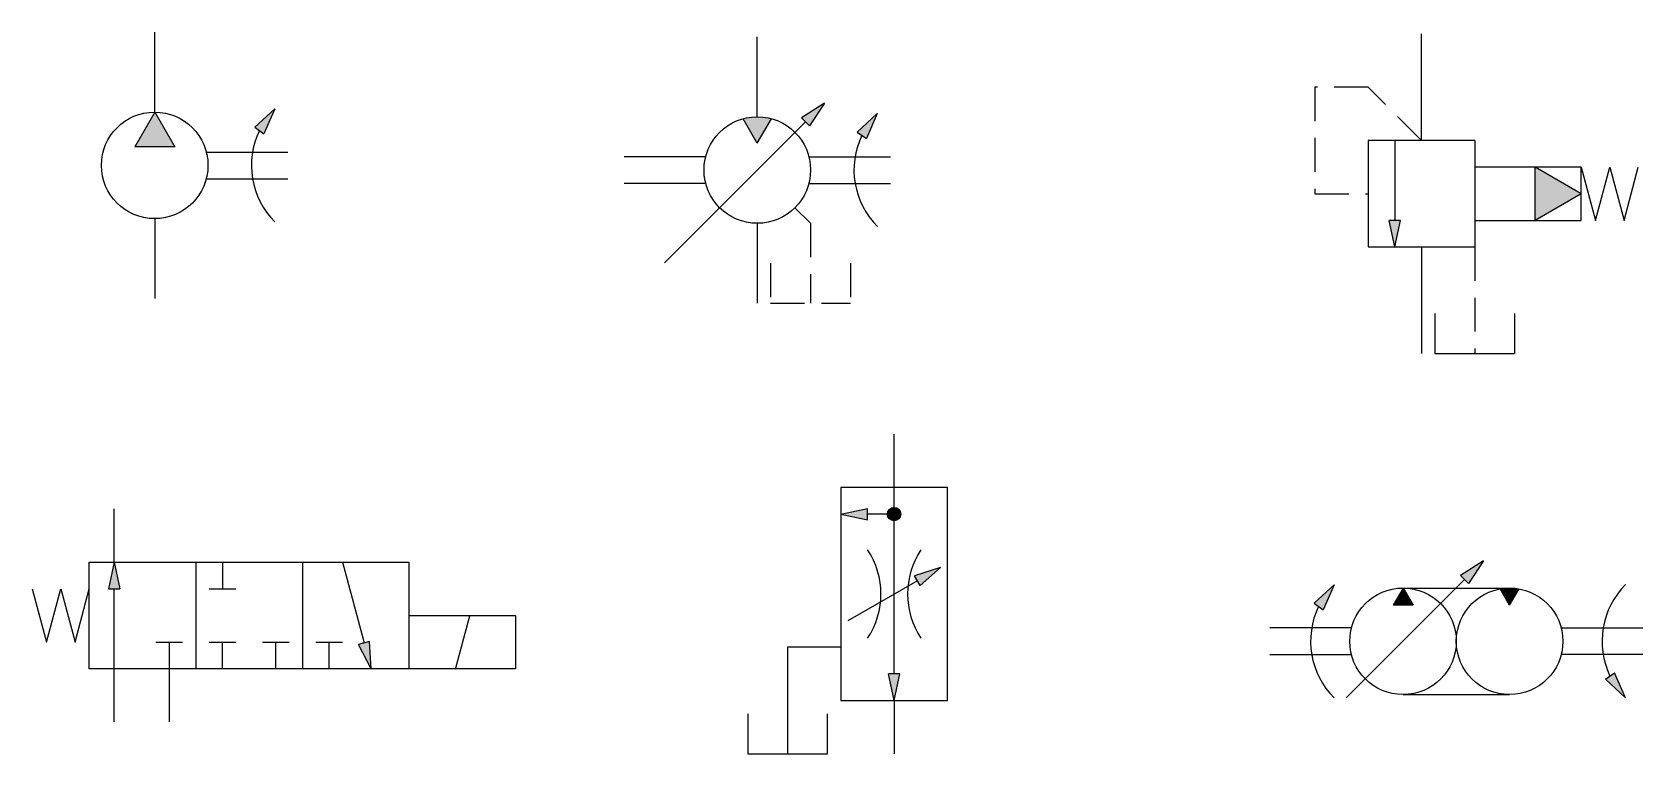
# Model space of a CAD drawing. Header units: millimetres. Extents: x -76 to 45, y -40 to 15.
import ezdxf

# ---------------------------------------------------------------- set-up
doc = ezdxf.new("R2010")
doc.units = ezdxf.units.MM
doc.header["$LTSCALE"] = 0.2
doc.linetypes.add('DASHED', pattern=[19.05, 12.7, -6.35])
doc.layers.add('粗实线', color=7, linetype='Continuous')
doc.layers.add('虚线', color=2, linetype='DASHED')

msp = doc.modelspace()

# ---------------------------------------------------------------- hatches: boundary and pattern name
at = {"layer": '粗实线'}
for points in [[(-68.72, 5.92), (-65.72, 5.92), (-67.22, 8.52)], [(-59.71, 7.38), (-59.36, 7.13), (-59.02, 6.89), (-58.21, 8.76)], [(-18.66, 8.09), (-18.06, 7.49), (-16.94, 9.2)], [(-21.98, 6.18), (-20.92, 8.02), (-21.44, 8.13), (-21.98, 8.17), (-22.51, 8.13), (-23.04, 8.02)], [(-14.47, 7.02), (-14.13, 6.78), (-13.78, 6.53), (-12.97, 8.41)], [(36.41, 0.39), (39.88, 2.39), (36.41, 4.39)], [(25.88, -1.61), (26.3, 0.39), (25.88, 0.39), (25.45, 0.39)], [(-13.7, -22.09), (-13.7, -21.67), (-13.7, -21.24), (-15.7, -21.67)], [(-11.21, -21.67), (-11.21, -21.59), (-11.23, -21.51), (-11.26, -21.44), (-11.3, -21.38), (-11.35, -21.32), (-11.41, -21.26), (-11.48, -21.22), (-11.55, -21.19), (-11.63, -21.18), (-11.71, -21.17), (-11.78, -21.18), (-11.86, -21.19), (-11.93, -21.22), (-12, -21.26), (-12.06, -21.32), (-12.11, -21.38), (-12.15, -21.44), (-12.18, -21.51), (-12.2, -21.59), (-12.21, -21.67), (-12.2, -21.75), (-12.18, -21.82), (-12.15, -21.9), (-12.11, -21.96), (-12.06, -22.02), (-12, -22.07), (-11.93, -22.11), (-11.86, -22.14), (-11.78, -22.16), (-11.71, -22.17), (-11.63, -22.16), (-11.55, -22.14), (-11.48, -22.11), (-11.41, -22.07), (-11.35, -22.02), (-11.3, -21.96), (-11.26, -21.9), (-11.23, -21.82), (-11.21, -21.75)], [(-70.69, -27.28), (-70.26, -27.28), (-69.84, -27.28), (-70.26, -25.28)], [(30.82, -26.29), (31.12, -26.59), (31.42, -26.89), (32.54, -25.18)], [(-9.75, -27.04), (-10.18, -26.3), (-8.23, -25.67)], [(19.82, -28.36), (20.16, -28.6), (20.51, -28.85), (21.32, -26.97)], [(25.75, -28.51), (27.25, -28.51), (26.5, -27.22)], [(34.5, -28.51), (35.21, -27.28), (34.86, -27.23), (34.5, -27.22), (34.14, -27.23), (33.79, -27.28)], [(-51.09, -31.23), (-51.5, -31.34), (-51.91, -31.45), (-50.98, -33.28)], [(-11.27, -33.67), (-11.7, -33.67), (-12.12, -33.67), (-11.7, -35.67)], [(41.69, -34.07), (42.03, -33.83), (42.38, -33.58), (43.19, -35.46)]]:
    msp.add_hatch(color=256, dxfattribs=at).paths.add_polyline_path(points, flags=0)

# ---------------------------------------------------------------- linework, layer by layer
msp.add_line((36.41, 0.39), (36.41, 4.39))
for p, q in [((-67.22, 8.52), (-67.22, 14.52)), ((-21.98, 8.17), (-21.98, 14.17)), ((27.88, 6.39), (27.88, 14.39)), ((-67.22, 8.52), (-68.72, 5.92)), ((-67.22, 8.52), (-65.72, 5.92)), ((-58.21, 8.76), (-59.71, 7.38)), ((-58.21, 8.76), (-59.02, 6.89)), ((-16.94, 9.2), (-18.66, 8.09)), ((-16.94, 9.2), (-18.06, 7.49)), ((-59.71, 7.38), (-59.02, 6.89)), ((-28.95, -2.8), (-18.36, 7.79)), ((-21.98, 6.18), (-23.04, 8.02)), ((-21.98, 6.18), (-20.92, 8.02)), ((-18.66, 8.09), (-18.06, 7.49)), ((-12.97, 8.41), (-14.47, 7.02)), ((-12.97, 8.41), (-13.78, 6.53)), ((-14.47, 7.02), (-13.78, 6.53)), ((23.88, 6.39), (23.88, -1.61)), ((31.88, 6.39), (23.88, 6.39)), ((25.88, 6.39), (25.88, 0.39)), ((31.88, 6.39), (31.88, -1.61)), ((-65.72, 5.92), (-68.72, 5.92)), ((-63.35, 5.52), (-57.22, 5.52)), ((-25.85, 5.17), (-31.98, 5.17)), ((-18.11, 5.17), (-11.98, 5.17)), ((39.88, 4.39), (31.88, 4.39)), ((39.88, 2.39), (36.41, 4.39)), ((39.88, 0.39), (39.88, 4.39)), ((39.88, 4.39), (40.95, 0.39)), ((40.95, 0.39), (42.02, 4.39)), ((42.02, 4.39), (43.09, 0.39)), ((43.09, 0.39), (44.16, 4.39)), ((-63.35, 3.52), (-57.22, 3.52)), ((-25.85, 3.17), (-31.98, 3.17)), ((-18.11, 3.17), (-11.98, 3.17)), ((-19.15, 1.34), (-17.98, 0.17)), ((39.88, 2.39), (36.41, 0.39)), ((-67.22, 0.52), (-67.22, -5.48)), ((-21.98, 0.17), (-21.98, -5.83)), ((25.88, -1.61), (25.45, 0.39)), ((26.3, 0.39), (25.45, 0.39)), ((25.88, -1.61), (26.3, 0.39)), ((31.88, 0.39), (39.88, 0.39)), ((23.88, -1.61), (31.88, -1.61)), ((27.88, -1.61), (27.88, -9.61)), ((28.88, -6.61), (28.88, -9.61)), ((34.88, -6.61), (34.88, -9.61)), ((28.88, -9.61), (34.88, -9.61)), ((-11.7, -19.67), (-11.7, -15.67)), ((-7.7, -19.67), (-15.7, -19.67)), ((-15.7, -19.67), (-15.7, -35.67)), ((-11.7, -33.67), (-11.7, -19.67)), ((-7.7, -35.67), (-7.7, -19.67)), ((-70.26, -25.28), (-70.26, -21.28)), ((-15.7, -21.67), (-13.7, -21.24)), ((-15.7, -21.67), (-13.7, -22.09)), ((-13.7, -22.09), (-13.7, -21.24)), ((-11.7, -21.67), (-13.7, -21.67)), ((-72.13, -33.28), (-72.13, -25.28)), ((-72.13, -25.28), (-64.13, -25.28)), ((-70.26, -25.28), (-70.69, -27.28)), ((-70.26, -25.28), (-69.84, -27.28)), ((-64.13, -25.28), (-64.13, -33.28)), ((-64.13, -25.28), (-56.13, -25.28)), ((-62.13, -25.28), (-62.13, -27.28)), ((-56.13, -25.28), (-56.13, -33.28)), ((-56.13, -25.28), (-48.13, -25.28)), ((-53.13, -25.28), (-51.5, -31.34)), ((-48.13, -25.28), (-48.13, -33.28)), ((32.54, -25.18), (30.82, -26.29)), ((32.54, -25.18), (31.42, -26.89)), ((-8.23, -25.67), (-10.18, -26.3)), ((-9.75, -27.04), (-10.18, -26.3)), ((-8.23, -25.67), (-9.75, -27.04)), ((22.24, -35.47), (31.12, -26.59)), ((30.82, -26.29), (31.42, -26.89)), ((-76.42, -27.28), (-75.34, -31.28)), ((-75.34, -31.28), (-74.27, -27.28)), ((-74.27, -27.28), (-73.2, -31.28)), ((-73.2, -31.28), (-72.13, -27.28)), ((-70.69, -27.28), (-69.84, -27.28)), ((-70.26, -37.28), (-70.26, -27.28)), ((-63.13, -27.28), (-61.13, -27.28)), ((-15.16, -29.67), (-9.97, -26.67)), ((21.32, -26.97), (19.82, -28.36)), ((21.32, -26.97), (20.51, -28.85)), ((26.5, -27.22), (25.75, -28.51)), ((26.5, -27.22), (34.5, -27.22)), ((26.5, -27.22), (27.25, -28.51)), ((34.5, -28.51), (33.79, -27.28)), ((34.5, -28.51), (35.21, -27.28)), ((19.82, -28.36), (20.51, -28.85)), ((27.25, -28.51), (25.75, -28.51)), ((-48.13, -29.28), (-40.13, -29.28)), ((-43.59, -29.34), (-44.66, -33.34)), ((-40.13, -29.28), (-40.13, -33.28)), ((22.63, -30.22), (16.5, -30.22)), ((38.37, -30.22), (44.5, -30.22)), ((-67.13, -31.28), (-65.13, -31.28)), ((-66.13, -31.28), (-66.13, -37.28)), ((-63.13, -31.28), (-61.13, -31.28)), ((-62.13, -33.28), (-62.13, -31.28)), ((-59.13, -31.28), (-57.13, -31.28)), ((-58.13, -33.28), (-58.13, -31.28)), ((-55.13, -31.28), (-53.13, -31.28)), ((-54.13, -33.28), (-54.13, -31.28)), ((-51.09, -31.23), (-51.91, -31.45)), ((-50.98, -33.28), (-51.09, -31.23)), ((-50.98, -33.28), (-51.91, -31.45)), ((-15.7, -31.67), (-19.7, -31.67)), ((-19.7, -31.67), (-19.7, -35.67)), ((16.5, -32.22), (22.63, -32.22)), ((44.5, -32.22), (38.37, -32.22)), ((-64.13, -33.28), (-72.13, -33.28)), ((-56.13, -33.28), (-64.13, -33.28)), ((-40.13, -33.28), (-56.13, -33.28)), ((-11.7, -35.67), (-12.12, -33.67)), ((-11.27, -33.67), (-12.12, -33.67)), ((-11.7, -35.67), (-11.27, -33.67)), ((41.69, -34.07), (42.38, -33.58)), ((43.19, -35.46), (42.38, -33.58)), ((43.19, -35.46), (41.69, -34.07)), ((-19.7, -35.67), (-19.7, -39.67)), ((-15.7, -35.67), (-7.7, -35.67)), ((-11.7, -35.67), (-11.7, -39.67)), ((26.5, -35.22), (34.5, -35.22)), ((-22.7, -36.67), (-22.7, -39.67)), ((-16.7, -39.67), (-16.7, -36.67)), ((-22.7, -39.67), (-16.7, -39.67))]:
    msp.add_line(p, q, dxfattribs=at)
for centre, radius in [((-67.22, 4.52), 4), ((-21.98, 4.17), 4), ((-11.71, -21.67), 0.5), ((26.5, -31.22), 4), ((34.5, -31.22), 4)]:
    msp.add_circle(centre, radius, dxfattribs=at)
for centre, start, end in [((-53.96, 4.52), 154.1823, 225), ((-8.72, 4.17), 154.1823, 225.0068), ((-18.7, -27.67), 326.4397, 33.5603), ((-4.7, -27.67), 146.4397, 213.5603), ((47.44, -31.22), 134.8514, 205.8108), ((25.56, -31.22), 154.1823, 225.1418)]:
    msp.add_arc(centre, 6, start, end, dxfattribs=at)
at = {"layer": '虚线'}
for p, q in [((23.88, 10.39), (19.88, 10.39)), ((19.88, 10.39), (19.88, 2.39)), ((27.88, 6.39), (23.88, 10.39)), ((19.88, 2.39), (23.88, 2.39)), ((-17.98, 0.17), (-17.98, -5.83)), ((31.88, -1.61), (31.88, -9.61)), ((-20.98, -2.83), (-20.98, -5.83)), ((-14.98, -2.83), (-14.98, -5.83)), ((-20.98, -5.83), (-14.98, -5.83))]:
    msp.add_line(p, q, dxfattribs=at)

doc.saveas('drawing.dxf')
